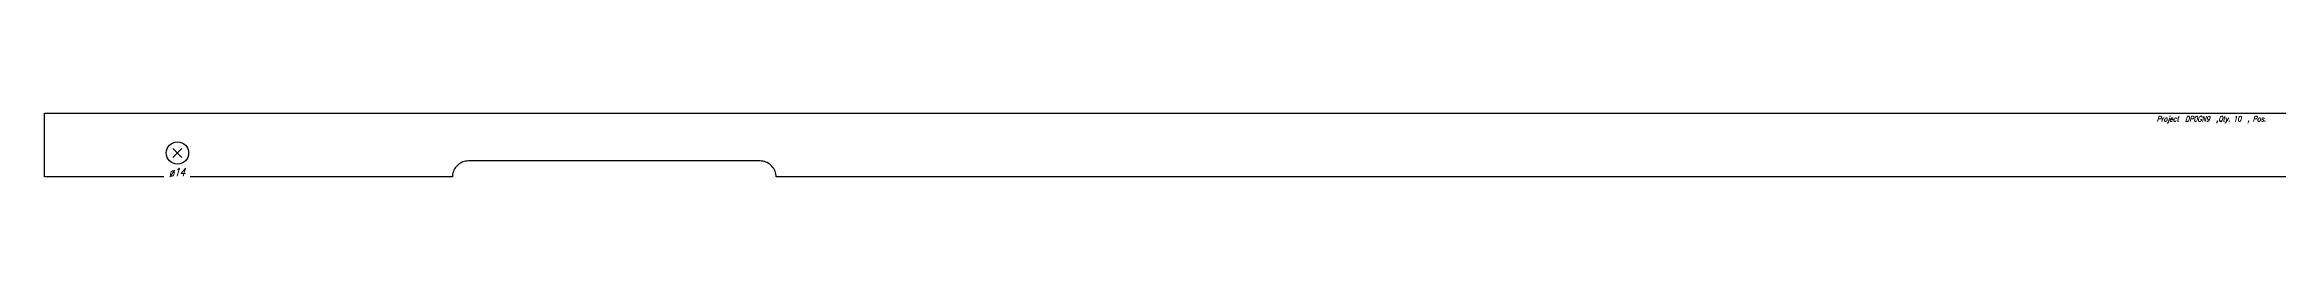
# Model space of a CAD drawing. Extents: x 0 to 2794, y -30 to 30.
# Drawn here: x 0 to 1395, y -10 to 30 of the extents above; entities that cross this region are included whole.
import ezdxf

# ---------------------------------------------------------------- set-up
doc = ezdxf.new("R2010")
doc.units = 0
doc.header["$LTSCALE"] = 10
for name, color, linetype in [('BEZ_SCHRAUBEN', 7, 'CONTINUOUS'), ('SCHRAUBEN', 7, 'CONTINUOUS'), ('TEILE', 7, 'CONTINUOUS'), ('UNTERSCHRIFT', 7, 'CONTINUOUS')]:
    doc.layers.add(name, color=color, linetype=linetype)
doc.styles.get("Standard").update_dxf_attribs({"font": 'ROMANS'})

msp = doc.modelspace()

# ---------------------------------------------------------------- linework, layer by layer
at = {"layer": 'SCHRAUBEN', "color": 6}
for p, q in [((80.194992, 7.803563), (85.794983, 2.203562)), ((85.794983, 7.803562), (80.194992, 2.203562))]:
    msp.add_line(p, q, dxfattribs=at)
at = {"layer": 'SCHRAUBEN', "color": 2}
msp.add_circle((82.994987, 5.003562), 6.999992, dxfattribs=at)
at = {"layer": 'TEILE', "color": 2}
for p, q in [((0, -10.000023), (0, 29.999979)), ((0, 29.999979), (2793.500488, 29.999979)), ((447.162811, 0.000047), (264.837952, -0.000027)), ((447.162811, 0.000042), (447.162811, 0.000047)), ((448.08551, -0.042616), (447.162811, 0.000042)), ((74.579727, -10.000023), (0, -10.000023)), ((254.837936, -10.000023), (90.848297, -10.000023)), ((254.875977, -9.128465), (254.837936, -10.000024)), ((254.837936, -10.000024), (254.837936, -10.000023)), ((254.989853, -8.263538), (254.875977, -9.128465)), ((255.178665, -7.411828), (254.989853, -8.263538)), ((255.440994, -6.579815), (255.178665, -7.411828)), ((255.774841, -5.773832), (255.440994, -6.579815)), ((256.177673, -5.000013), (255.774841, -5.773832)), ((256.646393, -4.264248), (256.177673, -5.000013)), ((257.17749, -3.572135), (256.646393, -4.264248)), ((257.766846, -2.928943), (257.17749, -3.572135)), ((258.410065, -2.339566), (257.766846, -2.928943)), ((259.102173, -1.808491), (258.410065, -2.339566)), ((259.837921, -1.339758), (259.102173, -1.808491)), ((260.611755, -0.936935), (259.837921, -1.339758)), ((261.417725, -0.603089), (260.611755, -0.936935)), ((262.249756, -0.34076), (261.417725, -0.603089)), ((263.101471, -0.151944), (262.249756, -0.34076)), ((263.9664, -0.038079), (263.101471, -0.151944)), ((264.837952, -0.000027), (263.9664, -0.038079)), ((449.000305, -0.170227), (448.08551, -0.042616)), ((449.899445, -0.381701), (449.000305, -0.170227)), ((450.775208, -0.675235), (449.899445, -0.381701)), ((451.620209, -1.048324), (450.775208, -0.675235)), ((452.427124, -1.497784), (451.620209, -1.048324)), ((453.189148, -2.019783), (452.427124, -1.497784)), ((453.89978, -2.609865), (453.189148, -2.019783)), ((454.552917, -3.262997), (453.89978, -2.609865)), ((455.142975, -3.973607), (454.552917, -3.262997)), ((455.664978, -4.735631), (455.142975, -3.973607)), ((456.114471, -5.542568), (455.664978, -4.735631)), ((456.487549, -6.387535), (456.114471, -5.542568)), ((456.781067, -7.263321), (456.487549, -6.387535)), ((456.992554, -8.162455), (456.781067, -7.263321)), ((457.120178, -9.077266), (456.992554, -8.162455)), ((457.162811, -9.999949), (457.120178, -9.077266)), ((2420.644775, -10.000023), (457.162811, -9.999949))]:
    msp.add_line(p, q, dxfattribs=at)

# ---------------------------------------------------------------- texts
at = {"layer": 'BEZ_SCHRAUBEN', "color": 2, "oblique": 15, "width": 0.8}
msp.add_text(' ø14', height=5, dxfattribs=at).set_placement((74.99498, -9.496437))
at = {"layer": 'UNTERSCHRIFT', "color": 2, "oblique": 15, "width": 0.8}
msp.add_text('Project  DP0GN9  ,Qty. 10  , Pos. ', height=3.25, dxfattribs=at).set_placement((1320.050171, 24.749977))

doc.saveas('drawing.dxf')
